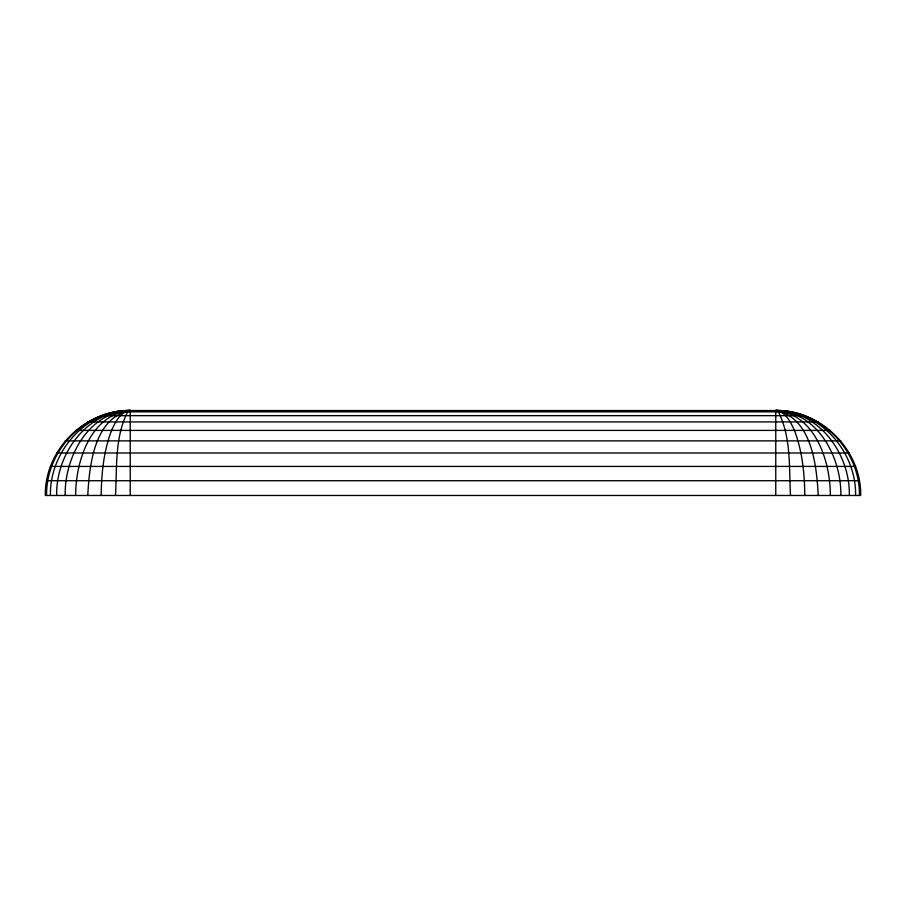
<?xml version="1.0" encoding="UTF-8"?>
<svg xmlns="http://www.w3.org/2000/svg" width="906" height="906" viewBox="0 0 906 906"><rect width="100%" height="100%" fill="white"/><g stroke="black" fill="none" stroke-linecap="round" stroke-linejoin="round"><path stroke-width="1.36" d="M115.492 495.469C117.067 467.666 114.609 437.213 127.678 411.822L130.238 410.531L775.763 410.531C821.176 409.75 861.481 450.055 860.7 495.469L45.3 495.469C44.519 450.055 84.824 409.75 130.238 410.531L130.238 495.469M101.189 495.469C101.461 473.464 103.669 451.109 111.563 430.407C115.356 422.23 120.147 411.743 130.238 410.531C85.028 409.818 45.753 450.542 46.591 495.469M87.769 495.469C89.343 465.559 94.145 417.53 130.238 410.531C85.628 410.09 49.468 452.015 50.419 495.469M75.64 495.469C75.662 461.29 90.509 414.269 130.238 410.531C86.648 410.712 55.685 454.404 56.682 495.469M65.175 495.469C64.428 457.587 88.188 411.947 130.238 410.531M115.492 411.822L790.508 411.822M101.189 415.65L804.811 415.65M87.769 421.913L818.231 421.913M75.64 430.407L830.36 430.407M65.175 440.871L840.825 440.871M56.682 453L849.318 453M50.419 466.42L855.581 466.42M46.591 480.724L859.409 480.724M775.763 495.469L775.763 410.531C820.972 409.818 860.247 450.542 859.409 495.469M790.508 495.469C788.933 467.666 791.391 437.213 778.322 411.822L775.763 410.531C820.372 410.09 856.532 452.015 855.581 495.469M804.811 495.469C804.539 473.464 802.331 451.109 794.437 430.407C790.644 422.23 785.853 411.743 775.763 410.531C819.352 410.712 850.315 454.404 849.318 495.469M818.231 495.469C816.657 465.559 811.855 417.53 775.763 410.531C817.812 411.947 841.572 457.587 840.825 495.469M775.763 410.531C815.491 414.269 830.338 461.29 830.36 495.469"/></g></svg>
